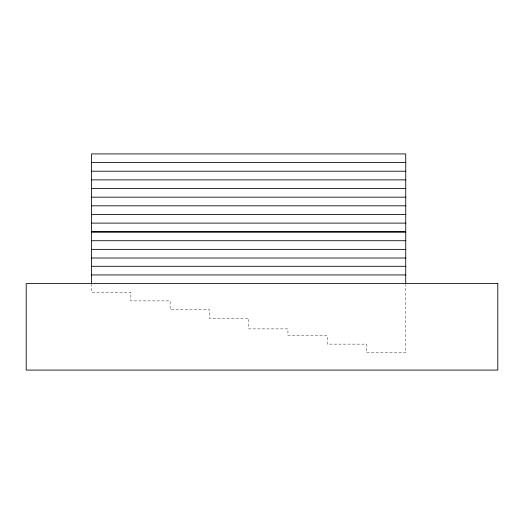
<?xml version="1.0" encoding="UTF-8"?>
<svg xmlns="http://www.w3.org/2000/svg" width="524" height="524" viewBox="0 0 524 524"><rect width="100%" height="100%" fill="white"/><g stroke="black" fill="none" stroke-linecap="round" stroke-linejoin="round"><path stroke-width="0.39" stroke-dasharray="2.62 1.97" d="M405.733 283.595L405.733 352.776L366.466 352.776L366.466 344.13L327.199 344.13L327.199 335.484L287.931 335.484L287.931 328.889L248.664 328.889L248.664 318.186L209.397 318.186L209.397 309.54L170.13 309.54L170.13 300.887L130.856 300.887L130.856 292.241L91.589 292.241L91.589 283.595"/><path stroke-width="0.79" d="M91.589 162.571L405.733 162.571M91.589 171.224L405.733 171.224M91.589 179.87L405.733 179.87M91.589 188.516L405.733 188.516M91.589 197.168L405.733 197.168M91.589 205.814L405.733 205.814M91.589 214.46L405.733 214.46M91.589 223.113L405.733 223.113M91.589 231.759L405.733 231.759M91.589 232.073L405.733 232.073M91.589 240.719L405.733 240.719M91.589 249.372L405.733 249.372M91.589 258.018L405.733 258.018M91.589 266.297L405.733 266.297M91.589 274.943L405.733 274.943M405.733 283.595L405.733 153.925L91.589 153.925L91.589 283.595M497.8 283.595L26.2 283.595L26.2 370.075L497.8 370.075L497.8 283.595"/></g></svg>
